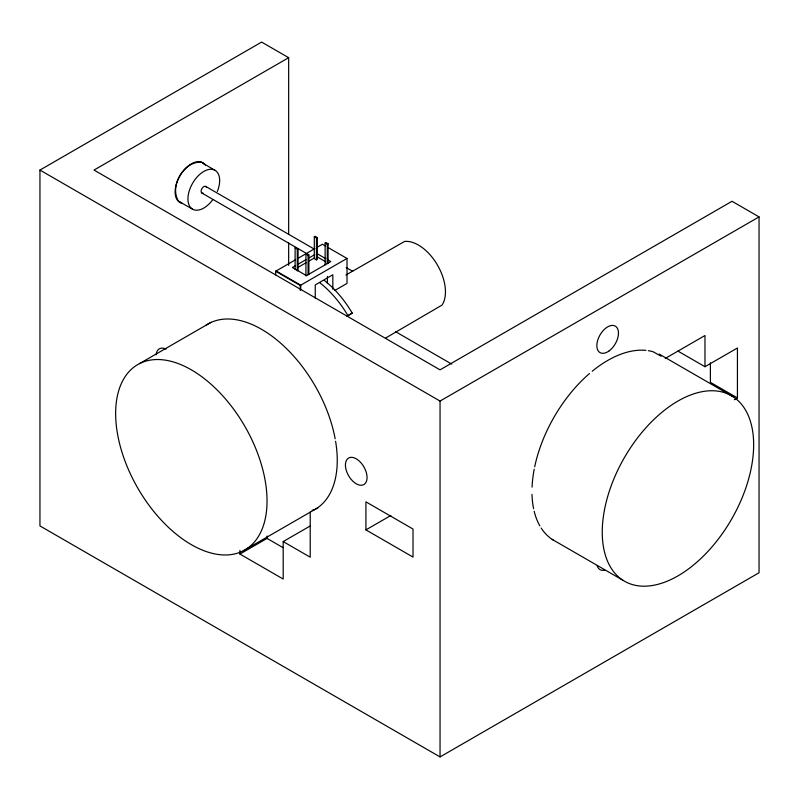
<?xml version="1.0" encoding="UTF-8"?>
<svg xmlns="http://www.w3.org/2000/svg" width="799" height="799" viewBox="0 0 799 799"><rect width="100%" height="100%" fill="white"/><g stroke="black" fill="none" stroke-linecap="round" stroke-linejoin="round"><path stroke-width="1.2" d="M365.922 529.877L365.922 501.852L413.013 529.048L413.013 557.073L365.922 529.877L390.881 515.475M347.006 316.284L352.239 313.088A76.464 44.145 60 0 0 324.324 280.389M288.659 57.688L94.022 170.067L440.049 369.847L732.014 201.278L759.05 216.889L759.05 572.753L440.049 756.923L39.95 525.922L39.95 170.067L261.623 42.077L288.659 57.688L288.659 234.317M180.254 202.197L192.329 209.008M295.111 269.692L295.111 247.84L295.92 247.37M314.307 236.764L315.116 236.294L317.283 237.543L317.283 259.395L316.464 259.855L314.307 258.606L314.307 236.764L316.464 238.012L317.283 237.543M297.278 249.088L298.087 248.619L298.087 270.471L297.278 270.941L297.278 249.088L295.111 247.84M275.645 274.816L275.645 271.251L295.5 259.785M297.657 258.536L314.876 248.599M317.023 247.36L322.406 244.244L325.622 246.102M305.927 275.935L305.927 254.082L306.736 253.613M325.123 264.859L325.123 243.006L325.932 242.536L328.089 243.785L328.089 263.211M305.927 254.082L308.084 255.33L308.893 254.861L201.887 193.048M325.123 243.006L327.28 244.254L328.089 243.785M295.58 265.677L292.404 267.505L306.466 275.625L330.796 261.573L327.78 259.835M297.697 264.449L306.157 259.565M309.333 257.737L314.626 254.681M297.697 267.575L306.157 262.691M309.333 260.854L314.626 257.807M139.465 363.645L211.156 322.257M275.645 271.251L300.244 285.453L347.016 258.457L347.016 283.425L334.851 290.446M345.847 275.046L404.544 241.458A38.232 22.072 60 0 1 437.233 264.709A38.232 22.072 60 0 1 442.047 305.078L385.777 337.947M352.239 313.088L347.915 315.585A76.464 44.145 60 0 0 320 282.886M39.95 170.067L440.049 401.058L759.05 216.889M243.216 550.851A107.046 61.803 60 0 0 213.133 386.127A107.046 61.803 60 0 0 117.663 434.766A107.046 61.803 60 0 0 243.216 550.851L318.122 507.605M239.93 550.441L239.93 554.067L267.036 538.416L282.856 547.545M239.93 554.067L283.186 579.035L283.186 541.572L310.292 525.922M665.247 358.451L704.978 335.51L704.978 366.721L677.952 351.111M704.978 366.721L737.427 347.994L737.427 397.942L734.281 399.75M312.159 510.321L315.076 509.412A107.046 61.803 60 0 0 335.59 441.258M661.173 356.204L653.013 351.72A107.046 61.803 -60 0 0 648.369 350.691M181.413 202.886L178.477 201.118C169.228 186.327 183.74 161.148 201.268 162.207L204.204 163.975M737.427 397.942L710.391 382.331L710.391 362.836M659.235 354.107L733.073 396.733A107.046 61.803 -60 0 1 695.32 563.515A107.046 61.803 -60 0 1 605.462 505.148A107.046 61.803 -60 0 1 733.073 396.733M327.76 247.34L347.016 258.457M205.713 186.427L313.787 248.829M346.217 267.555L352.699 271.3M316.734 253.463L325.772 258.676M316.734 256.579L325.772 261.802M395.685 331.745L451.745 364.114M276.124 270.971L300.734 285.173L300.734 289.927M552.199 539.415L622.83 580.194M283.186 541.572L310.212 557.183L310.212 512.139M202.846 163.226L215.271 170.477M440.049 401.058L440.049 756.923M332.823 289.218L332.823 274.766L315.255 284.913L315.255 298.157M327.42 276.414L327.42 283.565M327.28 244.254L327.28 263.67M316.464 238.012L316.464 259.855M308.893 254.861L308.893 274.287M308.084 255.33L308.084 274.756M300.244 285.453L300.244 290.217M288.659 243.026L288.659 265.408M267.036 535.999L267.036 538.416M182.042 203.266A22.941 13.243 -60 0 1 180.384 175.071A22.941 13.243 -60 0 1 205.383 165.073M212.814 199.6A22.432 12.944 -60 0 1 188.324 202.686A22.432 12.944 -60 0 1 206.372 170.187A22.432 12.944 -60 0 1 217.348 191.44M203.096 193.158A3.825 2.207 -60 0 1 201.887 188.634A3.825 2.207 -60 0 1 206.412 187.425M156.165 354.776A15.291 8.829 60 0 1 166.002 349.093M604.863 570.077A15.291 8.829 -60 0 1 597.213 565.662M206.082 325.213A107.046 61.803 60 0 1 280.739 343.23A107.046 61.803 60 0 1 335.151 438.781M553.168 540.014A107.046 61.803 -60 0 1 541.163 528.039M539.854 525.882A107.046 61.803 -60 0 1 534.151 511.19M533.602 508.703A107.046 61.803 -60 0 1 532.004 494.441M532.064 487.15A107.046 61.803 -60 0 1 534.201 469.233M534.681 466.836A107.046 61.803 -60 0 1 589.482 373.533M592.249 371.205A107.046 61.803 -60 0 1 645.942 350.381M609.218 350.821A15.291 8.829 -60 0 0 616.149 326.731A15.291 8.829 -60 0 0 597.612 340.554A15.291 8.829 -60 0 0 609.218 350.821M345.468 466.097A15.291 8.829 60 0 0 362.406 485.113A15.291 8.829 60 0 0 360.868 462.671A15.291 8.829 60 0 0 345.468 466.097"/></g></svg>
